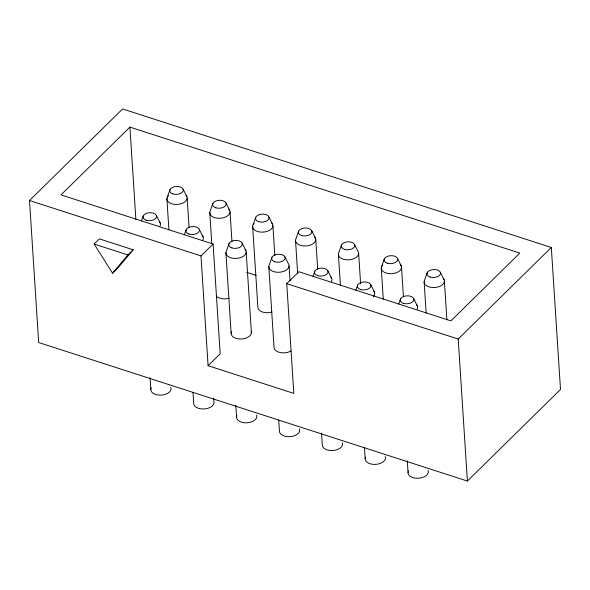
<?xml version="1.0" encoding="UTF-8"?>
<svg xmlns="http://www.w3.org/2000/svg" width="590" height="590" viewBox="0 0 590 590"><rect width="100%" height="100%" fill="white"/><g stroke="black" fill="none" stroke-linecap="round" stroke-linejoin="round"><path stroke-width="0.89" d="M141.512 220.896L143.296 215.807M167.339 197.156L170.016 189.53M184.382 234.746L186.167 229.665M212.887 203.38L210.21 211.006A10.155 5.944 -3.7 0 0 220.896 218.204A10.155 5.944 -3.7 0 0 228.861 209.148M229.038 243.515L226.361 251.141A10.155 5.944 -3.7 0 0 237.047 258.339A10.155 5.944 -3.7 0 0 245.012 249.282M253.081 224.856L255.758 217.231M271.909 257.365L269.232 264.991A10.155 5.944 -3.7 0 0 278.591 272.27A10.155 5.944 -3.7 0 0 288.812 264.549L285.036 257.07M298.636 231.088L295.951 238.707A10.155 5.944 -3.7 0 0 306.638 245.912A10.155 5.944 -3.7 0 0 314.603 236.848M312.995 276.304L314.787 271.216M341.507 244.939L338.822 252.564A10.155 5.944 -3.7 0 0 348.181 259.843A10.155 5.944 -3.7 0 0 358.41 252.114L354.627 244.636M355.866 290.155L357.658 285.073M381.693 266.415L384.378 258.789M398.737 304.005L400.529 298.923M427.249 272.639L424.564 280.265A10.155 5.944 -3.7 0 0 435.25 287.463A10.155 5.944 -3.7 0 0 443.223 278.406M112.557 273.214L127.905 254.969L133.163 249.799L99.408 238.891L94.149 244.061L112.557 273.214L117.816 268.037L133.163 249.799M29.5 200.519L122.602 108.951L551.318 247.468L560.5 389.481L467.398 481.049L38.682 342.532L29.5 200.519L200.983 255.927L213.086 244.031L61.006 194.892L129.911 127.116L519.805 253.095L450.908 320.872L298.828 271.732L286.733 283.635L293.827 393.405L208.086 365.704L200.983 255.927M208.086 365.704L220.181 353.801L213.086 244.031M467.398 481.049L458.216 339.044L551.318 247.468M286.733 283.635L458.216 339.044M246.531 272.278L256.171 275.39M94.149 244.061L127.905 254.969M440.369 272.344L444.152 279.822M397.498 258.494L401.281 265.972M413.649 298.629L417.432 306.099M370.778 284.771L374.562 292.249M311.756 230.786L315.532 238.264M327.907 270.921L331.691 278.399M268.885 216.936L272.661 224.414M226.007 203.085L229.79 210.564M242.166 243.22L245.942 250.691M183.136 189.228L186.919 196.706M199.287 229.363L203.071 236.841M156.416 215.512L160.2 222.991M444.41 281.356L446.896 319.824M424.136 281.814L426.15 312.958M401.539 267.506L403.435 296.814M407.284 460.753L408.044 472.516M381.258 267.963L383.271 299.101M358.661 253.648L360.615 283.879M364.473 447.803L365.173 458.666M338.387 254.113L340.401 285.25M315.79 239.798L317.685 269.106M321.543 433.045L322.302 444.808A10.155 5.944 -3.7 0 0 333.424 450.458A10.155 5.944 -3.7 0 0 342.318 442.817M295.516 240.263L297.648 273.229M289.07 266.083L290.022 280.737M272.919 225.948L274.815 255.256M268.797 266.54L274.011 347.141A10.155 5.944 -3.7 0 0 279.948 352.503A10.155 5.944 -3.7 0 0 291.077 350.962M278.731 420.102L279.431 430.958A10.155 5.944 -3.7 0 0 290.553 436.607A10.155 5.944 -3.7 0 0 299.447 428.967M252.645 226.405L257.86 307.007A10.155 5.944 -3.7 0 0 271.968 312.081M246.2 252.232L251.414 332.826M230.048 212.098L231.944 241.406M225.926 252.69L231.14 333.284M235.801 405.345L236.561 417.108M209.775 212.555L211.788 243.692M213.669 398.272L213.964 402.793A10.155 5.944 -3.7 0 1 203.484 408.988A10.155 5.944 -3.7 0 1 193.69 403.258L192.982 392.394M187.178 198.24L189.073 227.548M166.904 198.705L168.917 229.842M150.052 377.637L150.811 389.4M129.911 127.116L135.884 219.51M170.834 387.409A10.155 5.944 -3.7 0 1 160.613 395.13A10.155 5.944 -3.7 0 1 151.247 387.851M256.576 415.109A10.155 5.944 -3.7 0 1 246.355 422.838A10.155 5.944 -3.7 0 1 236.996 415.559M385.189 456.667A10.155 5.944 -3.7 0 1 374.967 464.396A10.155 5.944 -3.7 0 1 365.608 457.11M428.06 470.518A10.155 5.944 -3.7 0 1 417.838 478.247A10.155 5.944 -3.7 0 1 408.479 470.96M185.99 195.297A10.155 5.944 -3.7 0 1 176.698 204.435A10.155 5.944 -3.7 0 1 168.43 195.696M159.271 221.575A10.155 5.944 -3.7 0 1 160.023 226.073M229.097 298.223A10.155 5.944 -3.7 0 1 216.176 296.099M202.141 235.425A10.155 5.944 -3.7 0 1 202.894 239.931M271.732 222.998A10.155 5.944 -3.7 0 1 262.439 232.136A10.155 5.944 -3.7 0 1 254.172 223.396M251.156 331.292A10.155 5.944 -3.7 0 1 240.934 339.014A10.155 5.944 -3.7 0 1 231.575 331.735M416.503 304.691A10.155 5.944 -3.7 0 1 417.255 309.19M400.352 264.556A10.155 5.944 -3.7 0 1 391.059 273.694A10.155 5.944 -3.7 0 1 382.792 264.954M373.625 290.833A10.155 5.944 -3.7 0 1 373.286 296.8M330.754 276.983A10.155 5.944 -3.7 0 1 331.506 281.482M146.202 220.232A6.807 3.983 -3.7 0 0 156.593 216.545A6.807 3.983 -3.7 0 0 146.6 213.315A6.807 3.983 -3.7 0 0 146.202 220.232M172.922 193.948A6.807 3.983 -3.7 0 0 183.313 190.26A6.807 3.983 -3.7 0 0 173.32 187.03A6.807 3.983 -3.7 0 0 172.922 193.948M189.073 234.083A6.807 3.983 -3.7 0 0 199.464 230.395A6.807 3.983 -3.7 0 0 189.471 227.165A6.807 3.983 -3.7 0 0 189.073 234.083M215.793 207.798A6.807 3.983 -3.7 0 0 226.184 204.111A6.807 3.983 -3.7 0 0 216.191 200.888A6.807 3.983 -3.7 0 0 215.793 207.798M231.944 247.933A6.807 3.983 -3.7 0 0 242.335 244.245A6.807 3.983 -3.7 0 0 232.342 241.015A6.807 3.983 -3.7 0 0 231.944 247.933M258.671 221.656A6.807 3.983 -3.7 0 0 269.055 217.961A6.807 3.983 -3.7 0 0 259.062 214.738A6.807 3.983 -3.7 0 0 258.671 221.656M403.435 303.341A6.807 3.983 -3.7 0 0 413.819 299.654A6.807 3.983 -3.7 0 0 403.833 296.423A6.807 3.983 -3.7 0 0 403.435 303.341M430.154 277.064A6.807 3.983 -3.7 0 0 440.538 273.369A6.807 3.983 -3.7 0 0 430.553 270.146A6.807 3.983 -3.7 0 0 430.154 277.064M360.564 289.491A6.807 3.983 -3.7 0 0 370.948 285.803A6.807 3.983 -3.7 0 0 360.962 282.573A6.807 3.983 -3.7 0 0 360.564 289.491M387.283 263.206A6.807 3.983 -3.7 0 0 397.667 259.519A6.807 3.983 -3.7 0 0 387.682 256.289A6.807 3.983 -3.7 0 0 387.283 263.206M317.693 275.641A6.807 3.983 -3.7 0 0 328.077 271.953A6.807 3.983 -3.7 0 0 318.091 268.723A6.807 3.983 -3.7 0 0 317.693 275.641M344.413 249.356A6.807 3.983 -3.7 0 0 354.797 245.669A6.807 3.983 -3.7 0 0 344.811 242.438A6.807 3.983 -3.7 0 0 344.413 249.356M274.822 261.79A6.807 3.983 -3.7 0 0 285.206 258.096A6.807 3.983 -3.7 0 0 275.213 254.873A6.807 3.983 -3.7 0 0 274.822 261.79M301.542 235.506A6.807 3.983 -3.7 0 0 311.926 231.818A6.807 3.983 -3.7 0 0 301.94 228.588A6.807 3.983 -3.7 0 0 301.542 235.506"/></g></svg>
